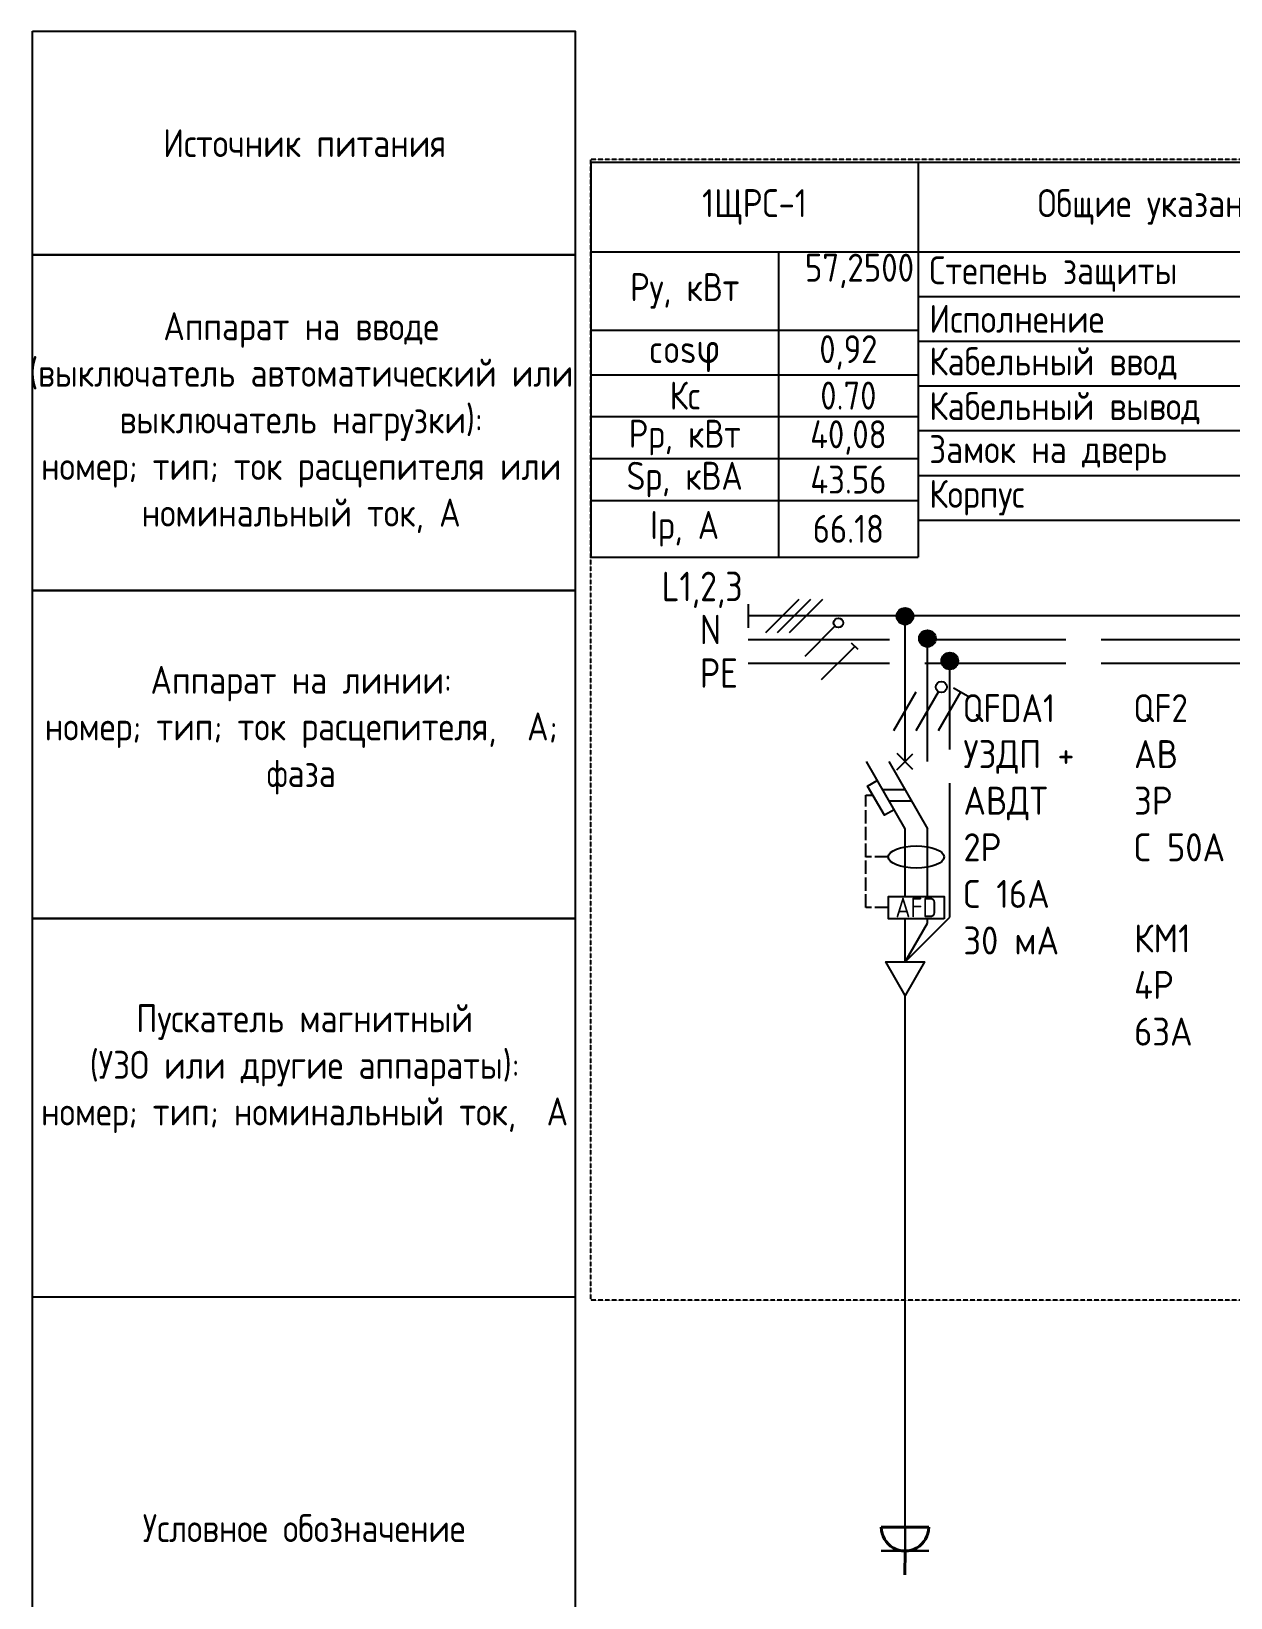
# Model space of a CAD drawing. Header units: millimetres. Extents: x -32 to 417638015, y -35 to 175284279.
# Drawn here: x 273686 to 284415, y 44925 to 58933 of the extents above; entities that cross this region are included whole.
import ezdxf
from ezdxf.enums import TextEntityAlignment as Align

# ---------------------------------------------------------------- set-up
doc = ezdxf.new("R2010")
doc.units = ezdxf.units.MM
doc.linetypes.add('ACAD_ISO02W100', pattern=[15, 12, -3])
doc.linetypes.add('DASHED2', pattern=[0.375, 0.25, -0.125])
for name, color, linetype in [('4_Однолинейная схема', 7, 'Continuous'), ('A-HATCH-WALL', 7, 'Continuous'), ('пояснения', 7, 'Continuous')]:
    doc.layers.add(name, color=color, linetype=linetype)
doc.layers.add('A-ANNO-NOTE', color=7, linetype='Continuous', lineweight=5)
doc.layers.add('ЭОМ_Розетки быт', color=5, linetype='Continuous', lineweight=30)
doc.styles.add('Arial Narrow', font='GOST_Common.ttf', dxfattribs={"width": 0.9, "height": 2.5})
doc.styles.add('DS23_Isopeur', font='isocpeur.ttf')
doc.styles.add('gost 2.5', font='GOST_Common.ttf', dxfattribs={"width": 0.9, "height": 2.5})
doc.styles.add('GOST Common', font='GOST_Common.ttf', dxfattribs={"width": 0.9, "height": 350})
doc.styles.add('GOST Common ISO', font='GOST_Common.ttf', dxfattribs={"width": 0.9, "height": 2.5})
doc.styles.add('ISOCPEUR', font='isocpeur.ttf', dxfattribs={"width": 0.85, "height": 275})

# ---------------------------------------------------------------- blocks, each defined once
blk = doc.blocks.new('TSL_Пояснение для щита - TSL_Пояснение для щита-779833-ЩТ-1_1 _Р_ _')
blk.add_line((-75.05, 36.82), (-26.45, 36.82))
blk.add_line((-75.05, 36.82), (-26.45, 36.82))
blk.add_lwpolyline([(-75.05, 150), (-26.5, 150), (-26.5, 8.18), (-75.05, 8.18)], close=True)
at = {"layer": 'A-ANNO-NOTE', "lineweight": 30}
for p, q in [((-75, 130), (-26.41, 130)), ((-75, 100), (-26.41, 100)), ((-75, 70.67), (-26.41, 70.67))]:
    blk.add_line(p, q, dxfattribs=at)
at = {"insert": (-50.75, 16.14), "char_height": 2.5, "width": 48.595, "attachment_point": 5, "style": 'ISOCPEUR'}
blk.add_mtext('Условное обозначение', dxfattribs=at)
at = {"layer": 'A-ANNO-NOTE', "char_height": 2.5, "style": 'Arial Narrow'}
for s, insert, width, attachment_point in [('\\pxqc;Источник питания', (-50.7, 140), 48.5948, 5), ('\\fArial Narrow|b0|i0|c204|p34|; ', (-42.14, 141.21), 0.962, 1), ('\\pxqc;Аппарат на вводе \\P(выключатель автоматический или выключатель нагрузки): \\Pномер; тип; ток расцепителя или номинальный ток, А', (-51.01, 115), 49.2171, 5), ('\\fArial Narrow|b0|i0|c204|p34|; ', (-43.26, 124.54), 0.962, 1), ('\\fArial Narrow|b0|i0|c204|p34|; ', (-39.29, 124.54), 0.962, 1), ('\\fArial Narrow|b0|i0|c204|p34|; ', (-47.03, 120.38), 0.962, 1), ('\\fArial Narrow|b0|i0|c204|p34|; ', (-24.74, 120.38), 0.962, 1), ('\\fArial Narrow|b0|i0|c204|p34|; ', (-19.11, 120.38), 0.962, 1), ('\\fArial Narrow|b0|i0|c204|p34|; ', (-40.55, 116.21), 0.962, 1), ('\\fArial Narrow|b0|i0|c204|p34|; ', (-53.84, 112.04), 0.962, 1), ('\\fArial Narrow|b0|i0|c204|p34|; ', (-35.85, 112.04), 0.962, 1), ('\\fArial Narrow|b0|i0|c204|p34|; ', (-30.23, 112.04), 0.962, 1), ('\\fArial Narrow|b0|i0|c204|p34|; ', (-11.04, 112.04), 0.962, 1), ('\\pxqc;Аппарат на линии: \\P\\pq*;номер; тип; ток расцепителя,  А; фаза', (-51.01, 87.5), 49.2171, 5), ('\\fArial Narrow|b0|i0|c204|p34|; ', (-43.7, 92.88), 0.962, 1), ('\\fArial Narrow|b0|i0|c204|p34|; ', (-39.73, 92.88), 0.962, 1), ('\\fArial Narrow|b0|i0|c204|p34|; ', (-58.58, 88.71), 0.962, 1), ('\\fArial Narrow|b0|i0|c204|p34|; ', (-37.62, 88.71), 0.962, 1), ('\\fArial Narrow|b0|i0|c204|p34|; ', (-10.36, 88.71), 0.481, 1), ('\\fArial Narrow|b0|i0|c204|p34|; ', (-43.17, 72.88), 0.962, 1), ('\\fArial Narrow|b0|i0|c204|p34|; ', (-54.55, 68.71), 0.962, 1), ('\\fArial Narrow|b0|i0|c204|p34|; ', (-48.93, 68.71), 0.962, 1), ('\\fArial Narrow|b0|i0|c204|p34|; ', (-39.2, 68.71), 0.962, 1), ('\\fArial Narrow|b0|i0|c204|p34|; ', (-29.55, 64.54), 0.962, 1), ('Пускатель магнитный\\P(УЗО или другие аппараты):\\Pномер; тип; номинальный ток,  А', (-50.7, 57.23), 48.5948, 5), ('\\fArial Narrow|b0|i0|c204|p34|; ', (-40.12, 10.8), 0.962, 1), ('\\fArial Narrow|b0|i0|c204|p34|; ', (-40.32, 6.63), 0.962, 1), ('\\fArial Narrow|b0|i0|c204|p34|; ', (-38.21, -3.79), 0.962, 1), ('\\fArial Narrow|b0|i0|c204|p34|; ', (-35.76, -43.79), 0.962, 1)]:
    blk.add_mtext(s, dxfattribs=dict(at, insert=insert, width=width, attachment_point=attachment_point))
at = {"layer": 'A-ANNO-NOTE', "char_height": 2.5, "width": 0.962, "attachment_point": 1, "rotation": 90, "style": 'Arial Narrow'}
for insert in [(-31.63, 55.01), (-27.46, 42.11), (-59.96, 39.75), (-31.63, 29.87)]:
    blk.add_mtext('\\fArial Narrow|b0|i0|c204|p34|; ', dxfattribs=dict(at, insert=insert))
blk = doc.blocks.new('*T1203')
at = {"layer": 'пояснения', "color": 0, "linetype": 'ByBlock', "lineweight": -2, "transparency": 16777216}
for p, q in [((0, 0), (2928, 0)), ((0, 0), (0, -800)), ((2928, 0), (2928, -800)), ((0, -800), (2928, -800))]:
    blk.add_line(p, q, dxfattribs=at)
at = {"layer": 'пояснения', "color": 0, "transparency": 16777216, "insert": (1464, -400), "char_height": 250, "width": 2906.04, "attachment_point": 5, "style": 'GOST Common ISO'}
blk.add_mtext('{\\C256;1ЩРС-1}', dxfattribs=at)
blk = doc.blocks.new('*T1204')
at = {"layer": 'пояснения', "color": 0, "linetype": 'ByBlock', "lineweight": -2, "transparency": 16777216}
for p, q in [((0, 0), (5400, 0)), ((0, 0), (0, -3200)), ((5400, 0), (5400, -3200)), ((0, -800), (5400, -800)), ((3000, -800), (3000, -3200)), ((0, -1200), (5400, -1200)), ((0, -1600), (5400, -1600)), ((0, -2000), (5400, -2000)), ((0, -2400), (5400, -2400)), ((0, -2800), (5400, -2800)), ((0, -3200), (5400, -3200))]:
    blk.add_line(p, q, dxfattribs=at)
at = {"layer": 'пояснения', "color": 0, "transparency": 16777216, "char_height": 250, "style": 'GOST Common ISO'}
for s, insert, width, attachment_point in [('Общие указания к щиту', (2700, -400), 5327.35, 5), ('Степень защиты', (100, -1000), 2800, 4), ('IP31', (4200, -1000), 2327.35, 5), ('Исполнение', (100, -1400), 2800, 4), ('Навесной', (4200, -1400), 2327.35, 5), ('Кабельный ввод', (100, -1800), 2800, 4), ('Снизу', (4200, -1800), 2327.35, 5), ('Кабельный вывод', (100, -2200), 2800, 4), ('Сверху', (4200, -2200), 2327.35, 5), ('Замок на дверь', (100, -2600), 2800, 4), ('Да', (4200, -2600), 2327.35, 5), ('Корпус', (100, -3000), 2800, 4), ('Металл', (4200, -3000), 2327.35, 5)]:
    blk.add_mtext(s, dxfattribs=dict(at, insert=insert, width=width, attachment_point=attachment_point))
blk = doc.blocks.new('*T1205')
at = {"layer": 'пояснения', "color": 0, "linetype": 'ByBlock', "lineweight": -2, "transparency": 16777216}
for p, q in [((0, 0), (2928, 0)), ((0, 0), (0, -2731)), ((1680, 0), (1680, -2731)), ((2928, 0), (2928, -2731)), ((0, -703), (2928, -703)), ((0, -1100), (2928, -1100)), ((0, -1475), (2928, -1475)), ((0, -1850), (2928, -1850)), ((0, -2225), (2928, -2225)), ((0, -2731), (2928, -2731))]:
    blk.add_line(p, q, dxfattribs=at)
at = {"layer": 'пояснения', "color": 0, "transparency": 16777216, "char_height": 250}
for s, insert, width, attachment_point, style in [('57,2500', (2892, -18), 1175.93, 3, 'GOST Common ISO'), ('Ру, кВт', (840, -351), 1607.71, 5, 'ISOCPEUR'), ('cos{\\H1.0833x;\\C256;φ}', (840, -901), 1607.71, 5, 'ISOCPEUR'), ('0,92', (2304, -901), 1175.93, 5, 'ISOCPEUR'), ('Кс', (840, -1287), 1607.71, 5, 'ISOCPEUR'), ('0.70', (2304, -1287), 1175.93, 5, 'ISOCPEUR'), ('Рр, кВт', (840, -1662), 1607.71, 5, 'ISOCPEUR'), ('40,08', (2304, -1662), 1175.93, 5, 'ISOCPEUR'), ('Sр, кВА', (840, -2038), 1607.71, 5, 'ISOCPEUR'), ('43.56', (2304, -2038), 1175.93, 5, 'ISOCPEUR'), ('Iр, А', (840, -2478), 1607.71, 5, 'ISOCPEUR'), ('66.18', (2304, -2478), 1175.93, 5, 'ISOCPEUR')]:
    blk.add_mtext(s, dxfattribs=dict(at, insert=insert, width=width, attachment_point=attachment_point, style=style))
blk = doc.blocks.new('*U1097')
at = {"lineweight": -2}
h = blk.add_hatch(color=256, dxfattribs=at)
h.dxf.hatch_style = 1
edge = h.paths.add_edge_path()
edge.add_arc((0, 0), 0.75, 0, 360)
at = {"layer": 'A-HATCH-WALL', "lineweight": -2}
h = blk.add_hatch(color=256, dxfattribs=at)
h.dxf.hatch_style = 1
edge = h.paths.add_edge_path()
edge.add_arc((2, -2), 0.75, 0, 360)
h = blk.add_hatch(color=256, dxfattribs=at)
h.dxf.hatch_style = 1
edge = h.paths.add_edge_path()
edge.add_arc((4, -4), 0.75, 0, 360)
at = {"lineweight": -2}
for points in [[(0, -13), (0, 0)], [(-0.73, -13.73), (0.69, -12.31)], [(0.71, -13.71), (-0.71, -12.29)], [(0, -25.05), (0, -19), (-3.46, -13)], [(-1.46, -13), (2, -19)], [(-0.98, -17.3), (-1.85, -17.8), (-3.35, -15.2), (-2.48, -14.7)], [(-2.02, -15.5), (-0.02, -15.5)], [(-1.44, -16.5), (0.56, -16.5)], [(0, -30.92), (0, -27.05)]]:
    blk.add_lwpolyline(points, dxfattribs=at)
at = {"linetype": 'ACAD_ISO02W100', "lineweight": -2}
for points in [[(2, -13), (2, -2)], [(4, -26.92), (4, -4)], [(2, -25.05), (2, -19)], [(0, -30.92), (4, -26.92)], [(0, -30.92), (2, -27.46), (2, -26.97)]]:
    blk.add_lwpolyline(points, dxfattribs=at)
at = {"color": 1, "lineweight": -2}
for points in [[(-1, -10.23), (1, -6.77)], [(1, -10.23), (3, -6.77)], [(3, -10.23), (5, -6.77)], [(4.35, -6.39), (5.65, -7.14)]]:
    blk.add_lwpolyline(points, dxfattribs=at)
at = {"color": 1, "linetype": 'ACAD_ISO02W100', "lineweight": -2, "ltscale": 0.1}
for points in [[(-3.5, -21.53), (-3.5, -21.53), (-3.5, -16), (-2.89, -16)], [(-1.5, -21.53), (-3.5, -21.53)], [(-1.5, -26.05), (-3.5, -26.05), (-3.5, -21.53)]]:
    blk.add_lwpolyline(points, dxfattribs=at)
at = {"lineweight": -2}
blk.add_lwpolyline([(0, -33.92), (-1.73, -30.92), (1.73, -30.92)], close=True, dxfattribs=at)
for centre in [(0, 0), (2, -2), (4, -4)]:
    blk.add_circle(centre, 0.75, dxfattribs=at)
at = {"color": 1, "lineweight": -2}
blk.add_circle((3.25, -6.33), 0.5, dxfattribs=at)
at = {"lineweight": -2}
blk.add_ellipse((1, -21.53), major_axis=(2.5, 0), ratio=0.4, dxfattribs=at)
at = {"style": 'GOST Common ISO', "width": 0.9}
blk.add_attdef('ФАЗА', text='', height=2.5, dxfattribs=at).set_placement((0, 2), align=Align.CENTER)
at = {"lineweight": -2}
blk.add_wipeout([(-1.49, -25.05), (3.5, -25.05), (3.5, -27.05), (-1.49, -27.05)], dxfattribs=at)
blk.add_lwpolyline([(3.5, -27.05), (-1.49, -27.05), (-1.49, -25.05), (3.5, -25.05)], close=True, dxfattribs=at)
at = {"lineweight": -2, "insert": (1, -26.05), "char_height": 1.75, "attachment_point": 5, "style": 'GOST Common ISO'}
blk.add_mtext_dynamic_manual_height_columns('AFD', width=4.9912, gutter_width=12.5, heights=[0], dxfattribs=at)
blk = doc.blocks.new('*U521')
at = {"layer": '4_Однолинейная схема', "color": 1}
for p, q in [((151, -141), (434, 141)), ((251, -141), (534, 141)), ((351, -141), (634, 141)), ((484, -341), (738, -87)), ((623, -541), (906, -259))]:
    blk.add_line(p, q, dxfattribs=at)
at = {"layer": '4_Однолинейная схема'}
for p, q in [((0, 100), (0, -100)), ((103000, 0), (0, 0))]:
    blk.add_line(p, q, dxfattribs=at)
at = {"layer": '4_Однолинейная схема', "linetype": 'ACAD_ISO02W100', "ltscale": 100}
for p, q in [((0, -200), (103000, -200)), ((0, -400), (103000, -400))]:
    blk.add_line(p, q, dxfattribs=at)
at = {"layer": '4_Однолинейная схема', "color": 1}
blk.add_lwpolyline([(934, -286), (878, -231)], dxfattribs=at)
blk.add_circle((767, -59), 40.4, dxfattribs=at)
at = {"layer": '4_Однолинейная схема', "style": 'gost 2.5', "width": 0.875}
for s, p in [('L1,2,3', (-733, 125)), ('N', (-409, -241)), ('PE', (-409, -611))]:
    blk.add_text(s, height=250, dxfattribs=at).set_placement(p)
blk = doc.blocks.new('*U74')
at = {"color": 0, "lineweight": 40}
for p, q in [((18, 249), (-18, -249)), ((249, -18), (499, -37))]:
    blk.add_line(p, q, dxfattribs=at)
at = {"color": 0}
for p, q in [((268, 231), (231, -268)), ((0, 0), (249, -18))]:
    blk.add_line(p, q, dxfattribs=at)
at = {"color": 0, "lineweight": 40}
blk.add_arc((0, 0), 250, 265.799, 85.799, dxfattribs=at)
at = {"color": 7, "style": 'GOST Common', "width": 0.9}
for tag, p in [('КОЛВО', (36, 425)), ('ВЫСОТА', (294, -391))]:
    blk.add_attdef(tag, p, '', height=350, dxfattribs=at)
at = {"color": 7, "linetype": 'ByBlock', "style": 'GOST Common', "width": 0.9}
blk.add_attdef('ГРУППА', text='', height=350, dxfattribs=at).set_placement((-568, 0), align=Align.RIGHT)
blk = doc.blocks.new('*U1058')
at = {"linetype": 'ByBlock', "lineweight": -2}
blk.add_lwpolyline([(0, -1), (0, 838.3)], dxfattribs=at)
at = {"layer": 'ЭОМ_Розетки быт', "color": 0, "xscale": 0.15, "yscale": 0.15, "zscale": 0.15, "rotation": 274.1958433846598}
blk.add_blockref('*U74', (0, -1), dxfattribs=at)
at = {"style": 'GOST Common ISO'}
for tag, p in [('ТРАССА', (-0.3, 0)), ('1_СТРОКА', (4.4, 0)), ('2_СТРОКА', (9.2, 0)), ('3_СТРОКА', (13.9, 0)), ('4_СТРОКА', (18.4, -0.2))]:
    blk.add_attdef(tag, p, '', height=2.5, rotation=90, dxfattribs=at)

msp = doc.modelspace()

# ---------------------------------------------------------------- linework, layer by layer
at = {"linetype": 'DASHED2'}
msp.add_lwpolyline([(278691, 47585), (278691, 57789), (392128, 57789), (392125, 47610)], close=True, dxfattribs=at)
msp.add_lwpolyline([(273696, 43202), (273696, 45202)])

# ---------------------------------------------------------------- block references
at = {"xscale": 100, "yscale": 100, "zscale": 100}
msp.add_blockref('TSL_Пояснение для щита - TSL_Пояснение для щита-779833-ЩТ-1_1 _Р_ _', (281201, 43933), dxfattribs=at)
for name, p in [('*T1203', (278691, 57762)), ('*T1204', (281619, 57762)), ('*T1205', (278691, 56962))]:
    msp.add_blockref(name, p)

# ---------------------------------------------------------------- texts
at = {"char_height": 250, "attachment_point": 1}
for s, insert, width, style in [('QFDA1', (282017, 53005), 849.79, 'GOST Common'), ('QF2', (283544, 53005), 849.79, 'GOST Common'), ('{\\W0.9;АВ\\P3Р\\PС 50А}', (283551, 52594), 1244.38, 'DS23_Isopeur'), ('{\\W0.9;КМ1\\P4Р\\P63А}', (283551, 50946), 1244.38, 'DS23_Isopeur')]:
    msp.add_mtext(s, dxfattribs=dict(at, insert=insert, width=width, style=style))

# ---------------------------------------------------------------- next in the draw order: block references
at = {"xscale": 100, "yscale": 100, "zscale": 100}
msp.add_blockref('*U1097', (281502, 53702), dxfattribs=at)

# ---------------------------------------------------------------- next in the draw order: block references
at = {"color": 1, "xscale": 5.664893170372438, "yscale": 5.664893170372438, "zscale": 5.664893170372438}
msp.add_blockref('*U1058', (281502, 45561), dxfattribs=at)
at = {"layer": '4_Однолинейная схема', "color": 0, "xscale": 1.05321876077635, "yscale": 1.05321876077635, "zscale": 1.05321876077635}
msp.add_blockref('*U521', (280098, 53705), dxfattribs=at)

# ---------------------------------------------------------------- next in the draw order: texts
at = {"insert": (282024, 52594), "char_height": 250, "width": 1244.38, "attachment_point": 1, "style": 'DS23_Isopeur'}
msp.add_mtext('{\\W0.9;УЗДП + АВДТ\\P2Р\\PС 16А\\P30 мА}', dxfattribs=at)

doc.saveas('drawing.dxf')
